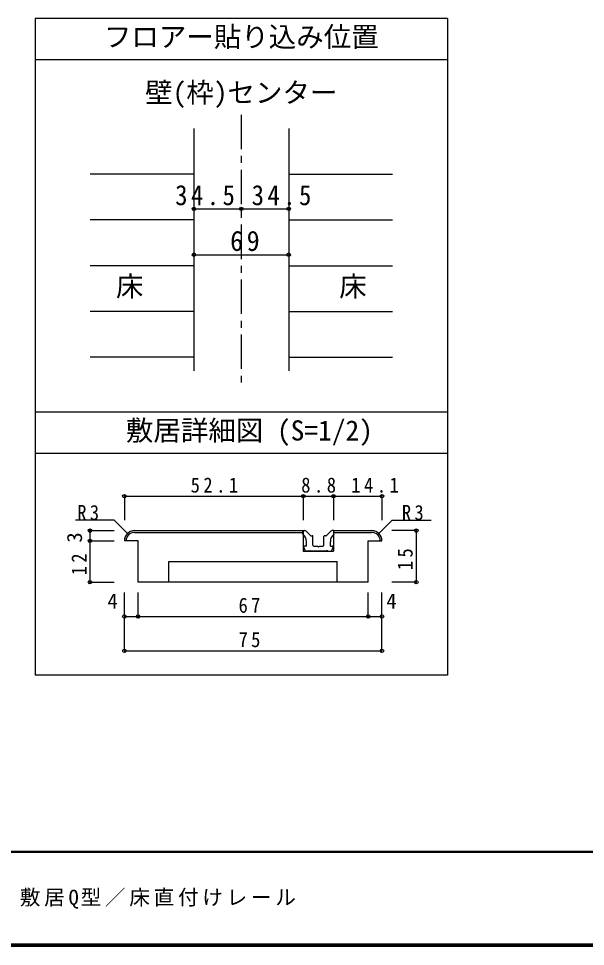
# Model space of a CAD drawing. Units: millimetres at full size, sheet at 1:5, with parts at other scales. Extents: x -973 to 977, y -718 to 696.
# Drawn here: x -432 to -19, y -701 to -26 of the extents above; entities that cross this region are included whole.
import ezdxf
from ezdxf.enums import TextEntityAlignment as Align

# ---------------------------------------------------------------- set-up
doc = ezdxf.new("R2010")
doc.units = ezdxf.units.MM
doc.header["$LTSCALE"] = 5
doc.header["$PDMODE"] = 32
doc.header["$PDSIZE"] = 2.5
doc.linetypes.add('CHAIN1', pattern=[8, 5, -1, 1, -1])
for name, color, linetype in [('0-1_通り芯', 4, 'CHAIN1'), ('0-3_仕上げ', 2, 'Continuous'), ('0-4_枠', 3, 'Continuous'), ('0-A_文字', 7, 'Continuous'), ('0-B_寸法', 7, 'Continuous'), ('1-4_枠', 3, 'Continuous'), ('1-7_金物', 7, 'Continuous'), ('1-B_寸法', 7, 'Continuous'), ('F-1_枠', 6, 'Continuous'), ('F-A_文字', 7, 'Continuous')]:
    doc.layers.add(name, color=color, linetype=linetype)
doc.styles.add('ＭＳ ゴシック', font='')
doc.styles.get('ＭＳ ゴシック').set_extended_font_data('MS Gothic')

msp = doc.modelspace()

# ---------------------------------------------------------------- linework, layer by layer
at = {"layer": '0-1_通り芯'}
msp.add_line((-269.515, -95.5), (-269.515, -292.007), dxfattribs=at)
at = {"layer": '0-3_仕上げ', "color": 4}
for p, q in [((-304.015, -138.801), (-379.515, -138.801)), ((-235.015, -138.801), (-159.515, -138.801)), ((-304.015, -172.103), (-379.515, -172.103)), ((-235.015, -172.103), (-159.515, -172.103)), ((-304.015, -205.404), (-379.515, -205.404)), ((-235.015, -205.404), (-159.515, -205.404)), ((-304.015, -238.706), (-379.515, -238.706)), ((-235.015, -238.706), (-159.515, -238.706)), ((-304.015, -272.007), (-379.515, -272.007)), ((-235.015, -272.007), (-159.515, -272.007))]:
    msp.add_line(p, q, dxfattribs=at)
at = {"layer": '0-4_枠'}
for p, q in [((-304.015, -105.5), (-304.015, -282.007)), ((-235.015, -105.5), (-235.015, -282.007))]:
    msp.add_line(p, q, dxfattribs=at)
at = {"layer": '0-A_文字', "color": 3}
for p, q in [((-419.515, -25.5), (-419.515, -503.5)), ((-119.515, -25.5), (-419.515, -25.5)), ((-119.515, -25.5), (-119.515, -503.5)), ((-119.515, -55.5), (-419.515, -55.5)), ((-119.515, -312.007), (-419.515, -312.007)), ((-119.515, -342.007), (-419.515, -342.007)), ((-119.515, -503.5), (-419.515, -503.5))]:
    msp.add_line(p, q, dxfattribs=at)
at = {"layer": '0-B_寸法', "color": 4}
for p, q in [((-304.015, -164.062), (-269.515, -164.062)), ((-269.515, -164.062), (-235.015, -164.062)), ((-304.015, -197.363), (-235.015, -197.363))]:
    msp.add_line(p, q, dxfattribs=at)
at = {"layer": '0-B_寸法'}
for p in [(-304.015, -164.062), (-269.515, -164.062), (-235.015, -164.062), (-304.015, -197.363), (-235.015, -197.363)]:
    msp.add_point(p, dxfattribs=at)
at = {"layer": '1-4_枠'}
for p, q in [((-347.146, -398.188), (-224.396, -398.188)), ((-202.396, -398.188), (-202.396, -413.188)), ((-202.396, -398.188), (-174.646, -398.188)), ((-347.147, -399.438), (-224.396, -399.438)), ((-202.396, -399.438), (-174.646, -399.438)), ((-344.646, -405.688), (-354.646, -405.688)), ((-344.646, -435.688), (-344.646, -405.688)), ((-177.146, -405.688), (-167.146, -405.688)), ((-177.146, -435.688), (-177.146, -405.688)), ((-199.646, -435.688), (-199.646, -420.688)), ((-177.146, -435.688), (-344.646, -435.688))]:
    msp.add_line(p, q, dxfattribs=at)
for points in [[(-224.396, -398.188), (-224.396, -413.188), (-202.396, -413.188)], [(-322.146, -435.688), (-322.146, -420.688), (-199.646, -420.688)]]:
    msp.add_lwpolyline(points, dxfattribs=at)
for centre, radius, start, end in [((-347.146, -405.688), 7.5, 90, 180), ((-174.646, -405.688), 7.5, 0, 90), ((-347.146, -405.688), 6.25, 90, 180), ((-174.646, -405.688), 6.25, 0, 90)]:
    msp.add_arc(centre, radius, start, end, dxfattribs=at)
at = {"layer": '1-7_金物'}
for p, q in [((-224.646, -398.189), (-223.289, -398.189)), ((-224.646, -400.689), (-224.646, -398.189)), ((-219.241, -401.719), (-222.405, -398.555)), ((-218.711, -401.939), (-217.896, -401.939)), ((-217.396, -408.688), (-217.396, -402.439)), ((-209.396, -408.688), (-209.396, -402.439)), ((-208.082, -401.939), (-208.896, -401.939)), ((-207.552, -401.719), (-204.388, -398.555)), ((-222.896, -413.188), (-224.111, -410.123)), ((-222.146, -409.438), (-223.646, -409.438)), ((-222.146, -409.438), (-222.146, -406.279)), ((-213.396, -410.188), (-212.646, -409.438)), ((-212.646, -409.438), (-210.146, -409.438)), ((-204.646, -409.438), (-204.646, -406.279)), ((-204.646, -409.438), (-203.146, -409.438)), ((-203.896, -413.188), (-202.682, -410.123)), ((-220.146, -413.188), (-222.896, -413.188)), ((-220.146, -413.188), (-219.646, -412.688)), ((-219.646, -412.688), (-219.146, -413.188)), ((-207.646, -413.188), (-219.146, -413.188)), ((-207.146, -412.688), (-207.646, -413.188)), ((-206.646, -413.188), (-207.146, -412.688)), ((-206.646, -413.188), (-203.896, -413.188))]:
    msp.add_line(p, q, dxfattribs=at)
for points in [[(-202.146, -400.689), (-202.146, -398.189), (-203.504, -398.189)], [(-216.646, -409.438), (-214.146, -409.438), (-213.396, -410.188)]]:
    msp.add_lwpolyline(points, dxfattribs=at)
for centre, radius, start, end in [((-223.289, -399.439), 1.25, 45, 90), ((-203.504, -399.439), 1.25, 90, 135), ((-229.646, -406.279), 7.5, 0, 48.19), ((-218.711, -401.189), 0.75, 225, 270), ((-217.896, -402.439), 0.5, 0, 90), ((-208.896, -402.439), 0.5, 90, 180), ((-208.082, -401.189), 0.75, 270, 315), ((-197.147, -406.279), 7.5, 131.81, 180), ((-223.646, -409.938), 0.5, 90, 201.616), ((-216.646, -408.688), 0.75, 180, 270), ((-210.146, -408.688), 0.75, 270, 0), ((-203.146, -409.938), 0.5, 338.384, 90)]:
    msp.add_arc(centre, radius, start, end, dxfattribs=at)
at = {"layer": '1-B_寸法', "color": 4}
for p, q in [((-354.646, -373.188), (-224.396, -373.188)), ((-354.646, -373.188), (-354.646, -390.688)), ((-224.396, -373.188), (-224.396, -390.688)), ((-224.396, -373.188), (-202.396, -373.188)), ((-202.396, -373.188), (-202.396, -390.688)), ((-202.396, -373.188), (-167.146, -373.188)), ((-167.146, -373.188), (-167.146, -390.688)), ((-169.343, -400.385), (-159.646, -390.688)), ((-159.646, -390.688), (-131.406, -390.688)), ((-379.646, -398.188), (-362.146, -398.188)), ((-142.146, -398.188), (-159.86, -398.188)), ((-142.146, -398.188), (-142.146, -435.688)), ((-379.646, -405.688), (-362.146, -405.688)), ((-142.146, -435.688), (-159.86, -435.688)), ((-354.646, -460.688), (-354.646, -443.188)), ((-344.646, -460.688), (-344.646, -443.188)), ((-177.146, -460.688), (-177.146, -443.188)), ((-167.146, -460.688), (-167.146, -443.188)), ((-354.646, -460.688), (-167.146, -460.688)), ((-354.646, -485.688), (-354.646, -460.688)), ((-167.146, -485.688), (-167.146, -460.688)), ((-354.646, -485.688), (-167.146, -485.688))]:
    msp.add_line(p, q, dxfattribs=at)
for points in [[(-352.45, -400.385), (-362.146, -390.688), (-390.184, -390.688)], [(-379.646, -398.188), (-379.646, -435.688), (-362.146, -435.688)]]:
    msp.add_lwpolyline(points, dxfattribs=at)
at = {"layer": '1-B_寸法'}
for p in [(-354.646, -373.188), (-224.396, -373.188), (-202.396, -373.188), (-167.146, -373.188), (-379.646, -398.188), (-142.146, -398.188), (-379.646, -405.688), (-379.646, -435.688), (-142.146, -435.688), (-354.646, -460.688), (-344.646, -460.688), (-177.146, -460.688), (-167.146, -460.688), (-354.646, -485.688), (-167.146, -485.688)]:
    msp.add_point(p, dxfattribs=at)
at = {"layer": 'F-1_枠'}
for p, q in [((976.653, -631.667), (-973.347, -631.667)), ((976.653, -632.5), (-973.347, -632.5)), ((976.653, -699.167), (-973.347, -699.167)), ((976.653, -700), (-973.347, -700)), ((976.653, -700.833), (-973.347, -700.833))]:
    msp.add_line(p, q, dxfattribs=at)

# ---------------------------------------------------------------- texts
at = {"layer": '0-A_文字', "style": 'ＭＳ ゴシック'}
for s, p in [('フロアー貼り込み位置', (-369.515, -50.5)), ('壁(枠)センター', (-339.515, -91.091)), ('床', (-360.765, -232.055)), ('床', (-198.265, -232.055)), ('敷居詳細図 (S=1/2)', (-353.525, -337.007))]:
    msp.add_text(s, height=14.66, dxfattribs=at).set_placement(p, align=Align.BOTTOM_LEFT)
at = {"layer": '0-B_寸法', "char_height": 14.66, "attachment_point": 7, "style": 'ＭＳ ゴシック'}
for s, insert in [('\\T1.28;\\W0.9;34.5', (-317.634, -161.562)), ('\\T1.28;\\W0.9;34.5', (-261.996, -161.562)), ('\\T1.27;\\W0.95;69', (-277.64, -194.863))]:
    msp.add_mtext(s, dxfattribs=dict(at, insert=insert))
at = {"layer": '1-B_寸法', "style": 'ＭＳ ゴシック'}
msp.add_text('3', height=11, rotation=90, dxfattribs=at).set_placement((-382.146, -406.938), align=Align.BOTTOM_LEFT)
for p in [(-366.934, -458.188), (-163.959, -458.188)]:
    msp.add_text('4', height=11, dxfattribs=at).set_placement(p, align=Align.BOTTOM_LEFT)
at = {"layer": '1-B_寸法', "char_height": 11, "attachment_point": 7, "style": 'ＭＳ ゴシック'}
for s, insert in [('\\T1.38;\\W0.9;52.1', (-306.396, -370.688)), ('\\T1.38;\\W0.9;8.8', (-225.896, -370.688)), ('\\T1.38;\\W0.9;14.1', (-189.491, -370.688)), ('\\T1.36;\\W0.9;R3', (-388.934, -390.688)), ('\\T1.36;\\W0.9;R3', (-152.656, -390.688)), ('\\T1.36;\\W0.9;67', (-271.521, -458.188)), ('\\T1.36;\\W0.9;75', (-271.521, -483.188))]:
    msp.add_mtext(s, dxfattribs=dict(at, insert=insert))
at = {"layer": '1-B_寸法', "char_height": 11, "attachment_point": 7, "rotation": 90, "style": 'ＭＳ ゴシック'}
for s, insert in [('\\T1.36;\\W0.9;15', (-144.646, -426.938)), ('\\T1.36;\\W0.9;12', (-382.146, -430.688))]:
    msp.add_mtext(s, dxfattribs=dict(at, insert=insert))
at = {"layer": 'F-A_文字', "insert": (-846.68, -673.333), "char_height": 11, "attachment_point": 7, "style": 'ＭＳ ゴシック'}
msp.add_mtext('\\T1.18;ドレタス\u3000片引き戸\u3000レールタイプ\u3000固定枠170巾\u3000敷居Q型／床直付けレール', dxfattribs=at)

doc.saveas('drawing.dxf')
